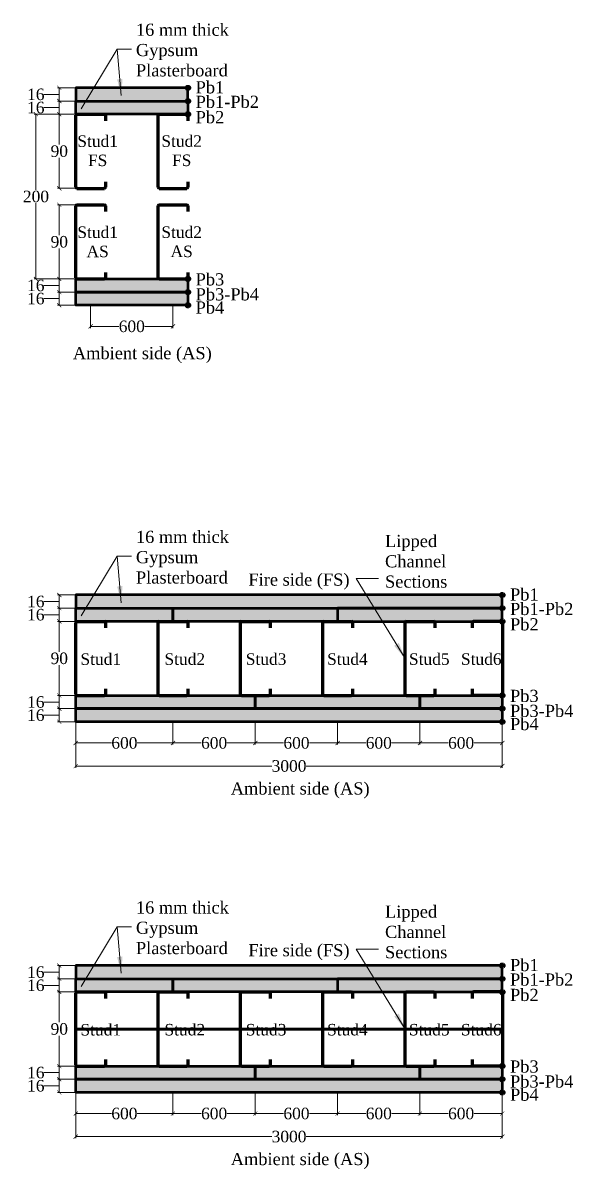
# Model space of a CAD drawing. Header units: millimetres. Extents: x 1095 to 7419, y -378 to 5598.
# Drawn here: x 4760 to 5428, y 3133 to 4525 of the extents above; entities that cross this region are included whole.
import ezdxf

# ---------------------------------------------------------------- set-up
doc = ezdxf.new("R2010")
doc.units = ezdxf.units.MM
doc.header["$PDMODE"] = 34
doc.layers.get('0').update_dxf_attribs({"lineweight": 9})
doc.layers.get('Defpoints').update_dxf_attribs({"color": 255})
doc.styles.get("Standard").update_dxf_attribs({"font": 'times.ttf'})
doc.linetypes.add('BATTING', pattern='A,0.00254,-2.54,[134,ltypeshp.shx,S=2.54,R=0,X=-2.54,Y=0],-5.08,[134,ltypeshp.shx,S=2.54,R=180,X=2.54,Y=0],-2.54', length=10.16254)
doc.dimstyles.new('Times new roman', dxfattribs={"dimtxt": 14, "dimasz": 5, "dimexe": 2, "dimexo": 1, "dimgap": 1, "dimtad": 0, "dimtih": 1, "dimtoh": 1, "dimtxsty": 'Standard', "dimblk": 'ARCHTICK', "dimcen": 0, "dimclrd": 256, "dimclre": 256, "dimadec": 0, "dimazin": 0, "dimtfac": 1, "dimtmove": 0, "dimatfit": 3, "dimfxl": 1, "dimlwd": -1, "dimlwe": -1, "dimarcsym": 0})

# ---------------------------------------------------------------- blocks, each defined once
blk = doc.blocks.new('Stud')
at = {"lineweight": 120}
for p, q in [((4630.2, 1668.9), (4630.2, 1756.4)), ((4631.5, 1757.6), (4665.2, 1757.6)), ((4666.5, 1756.4), (4666.5, 1749.6)), ((4666.5, 1675.6), (4666.5, 1668.9)), ((4631.5, 1667.6), (4665.2, 1667.6))]:
    blk.add_line(p, q, dxfattribs=at)
for centre, start, end in [((4631.5, 1756.4), 90, 180), ((4665.2, 1756.4), 0, 90), ((4631.5, 1668.9), 180, 270), ((4665.2, 1668.9), 270, 0)]:
    blk.add_arc(centre, 1.25, start, end, dxfattribs=at)
blk = doc.blocks.new('_ArchTick')
at = {"color": 0, "linetype": 'ByBlock', "const_width": 0.15}
blk.add_lwpolyline([(-0.5, -0.5), (0.5, 0.5)], dxfattribs=at)
blk = doc.blocks.new('*D5')
at = {"transparency": 16777216}
for p, q in [((4822.9, 3348.5), (4801.9, 3348.5)), ((4803.9, 3348.5), (4803.9, 3311.6)), ((4803.9, 3258.5), (4803.9, 3295.3)), ((4822.9, 3258.5), (4801.9, 3258.5))]:
    blk.add_line(p, q, dxfattribs=at)
at = {"layer": 'Defpoints', "color": 0, "lineweight": 53, "transparency": 16777216}
for p in [(4823.9, 3348.5), (4803.9, 3258.5), (4823.9, 3258.5)]:
    blk.add_point(p, dxfattribs=at)
at = {"transparency": 16777216, "xscale": 5, "yscale": 5, "zscale": 5}
for p, rotation in [((4803.9, 3348.5), 90), ((4803.9, 3258.5), 270)]:
    blk.add_blockref('_ArchTick', p, dxfattribs=dict(at, rotation=rotation))
at = {"color": 0, "lineweight": 53, "transparency": 16777216, "insert": (4803.9, 3303.5), "char_height": 14, "attachment_point": 5}
blk.add_mtext('90', dxfattribs=at)
blk = doc.blocks.new('*D6')
at = {"transparency": 16777216}
for p, q in [((4787.2, 3356.5), (4785.2, 3356.5)), ((4803.9, 3356.5), (4787.2, 3356.5)), ((4822.9, 3364.5), (4801.9, 3364.5)), ((4803.9, 3364.5), (4803.9, 3348.5)), ((4822.9, 3348.5), (4801.9, 3348.5))]:
    blk.add_line(p, q, dxfattribs=at)
at = {"layer": 'Defpoints', "color": 0, "lineweight": 53, "transparency": 16777216}
for p in [(4823.9, 3364.5), (4803.9, 3348.5), (4823.9, 3348.5)]:
    blk.add_point(p, dxfattribs=at)
at = {"transparency": 16777216, "xscale": 5, "yscale": 5, "zscale": 5}
for p, rotation in [((4803.9, 3364.5), 90), ((4803.9, 3348.5), 270)]:
    blk.add_blockref('_ArchTick', p, dxfattribs=dict(at, rotation=rotation))
at = {"color": 0, "lineweight": 53, "transparency": 16777216, "insert": (4775.4, 3356.5), "char_height": 14, "attachment_point": 5}
blk.add_mtext('16', dxfattribs=at)
blk = doc.blocks.new('*D7')
at = {"transparency": 16777216}
for p, q in [((4787.2, 3372.5), (4785.2, 3372.5)), ((4803.9, 3372.5), (4787.2, 3372.5)), ((4822.9, 3380.5), (4801.9, 3380.5)), ((4803.9, 3380.5), (4803.9, 3364.5)), ((4822.9, 3364.5), (4801.9, 3364.5))]:
    blk.add_line(p, q, dxfattribs=at)
at = {"layer": 'Defpoints', "color": 0, "lineweight": 53, "transparency": 16777216}
for p in [(4823.9, 3380.5), (4803.9, 3364.5), (4823.9, 3364.5)]:
    blk.add_point(p, dxfattribs=at)
at = {"transparency": 16777216, "xscale": 5, "yscale": 5, "zscale": 5}
for p, rotation in [((4803.9, 3380.5), 90), ((4803.9, 3364.5), 270)]:
    blk.add_blockref('_ArchTick', p, dxfattribs=dict(at, rotation=rotation))
at = {"color": 0, "lineweight": 53, "transparency": 16777216, "insert": (4775.4, 3372.5), "char_height": 14, "attachment_point": 5}
blk.add_mtext('16', dxfattribs=at)
blk = doc.blocks.new('*D9')
at = {"transparency": 16777216}
for p, q in [((4787.2, 3234.5), (4785.2, 3234.5)), ((4803.9, 3234.5), (4787.2, 3234.5)), ((4822.9, 3242.5), (4801.9, 3242.5)), ((4803.9, 3242.5), (4803.9, 3226.5)), ((4822.9, 3226.5), (4801.9, 3226.5))]:
    blk.add_line(p, q, dxfattribs=at)
at = {"layer": 'Defpoints', "color": 0, "lineweight": 53, "transparency": 16777216}
for p in [(4823.9, 3242.5), (4803.9, 3226.5), (4823.9, 3226.5)]:
    blk.add_point(p, dxfattribs=at)
at = {"transparency": 16777216, "xscale": 5, "yscale": 5, "zscale": 5}
for p, rotation in [((4803.9, 3242.5), 90), ((4803.9, 3226.5), 270)]:
    blk.add_blockref('_ArchTick', p, dxfattribs=dict(at, rotation=rotation))
at = {"color": 0, "lineweight": 53, "transparency": 16777216, "insert": (4775.4, 3234.5), "char_height": 14, "attachment_point": 5}
blk.add_mtext('16', dxfattribs=at)
blk = doc.blocks.new('*D8')
at = {"transparency": 16777216}
for p, q in [((4822.9, 3258.5), (4801.9, 3258.5)), ((4803.9, 3258.5), (4803.9, 3242.5)), ((4787.2, 3250.5), (4785.2, 3250.5)), ((4803.9, 3250.5), (4787.2, 3250.5)), ((4822.9, 3242.5), (4801.9, 3242.5))]:
    blk.add_line(p, q, dxfattribs=at)
at = {"layer": 'Defpoints', "color": 0, "lineweight": 53, "transparency": 16777216}
for p in [(4823.9, 3258.5), (4803.9, 3242.5), (4823.9, 3242.5)]:
    blk.add_point(p, dxfattribs=at)
at = {"transparency": 16777216, "xscale": 5, "yscale": 5, "zscale": 5}
for p, rotation in [((4803.9, 3258.5), 90), ((4803.9, 3242.5), 270)]:
    blk.add_blockref('_ArchTick', p, dxfattribs=dict(at, rotation=rotation))
at = {"color": 0, "lineweight": 53, "transparency": 16777216, "insert": (4775.4, 3250.5), "char_height": 14, "attachment_point": 5}
blk.add_mtext('16', dxfattribs=at)
blk = doc.blocks.new('*D10')
at = {"transparency": 16777216}
for p, q in [((4823.9, 3225.5), (4823.9, 3170.8)), ((5342, 3225.5), (5342, 3170.8)), ((4823.9, 3172.8), (5062.1, 3172.8)), ((5342, 3172.8), (5103.9, 3172.8))]:
    blk.add_line(p, q, dxfattribs=at)
at = {"layer": 'Defpoints', "color": 0, "lineweight": 53, "transparency": 16777216}
for p in [(4823.9, 3226.5), (5342, 3226.5), (5342, 3172.8)]:
    blk.add_point(p, dxfattribs=at)
at = {"transparency": 16777216, "xscale": 5, "yscale": 5, "zscale": 5, "rotation": 180}
blk.add_blockref('_ArchTick', (4823.9, 3172.8), dxfattribs=at)
at = {"transparency": 16777216, "xscale": 5, "yscale": 5, "zscale": 5}
blk.add_blockref('_ArchTick', (5342, 3172.8), dxfattribs=at)
at = {"color": 0, "lineweight": 53, "transparency": 16777216, "insert": (5083, 3172.8), "char_height": 14, "attachment_point": 5}
blk.add_mtext('3000', dxfattribs=at)
blk = doc.blocks.new('*D11')
at = {"transparency": 16777216}
for p, q in [((4823.9, 3225.5), (4823.9, 3198.8)), ((4942, 3225.5), (4942, 3198.8)), ((4823.9, 3200.8), (4867.3, 3200.8)), ((4942, 3200.8), (4898.7, 3200.8))]:
    blk.add_line(p, q, dxfattribs=at)
at = {"layer": 'Defpoints', "color": 0, "lineweight": 53, "transparency": 16777216}
for p in [(4823.9, 3226.5), (4942, 3226.5), (4942, 3200.8)]:
    blk.add_point(p, dxfattribs=at)
at = {"transparency": 16777216, "xscale": 5, "yscale": 5, "zscale": 5, "rotation": 180}
blk.add_blockref('_ArchTick', (4823.9, 3200.8), dxfattribs=at)
at = {"transparency": 16777216, "xscale": 5, "yscale": 5, "zscale": 5}
blk.add_blockref('_ArchTick', (4942, 3200.8), dxfattribs=at)
at = {"color": 0, "lineweight": 53, "transparency": 16777216, "insert": (4883, 3200.8), "char_height": 14, "attachment_point": 5}
blk.add_mtext('600', dxfattribs=at)
blk = doc.blocks.new('*D12')
at = {"transparency": 16777216}
for p, q in [((4942, 3225.5), (4942, 3198.8)), ((5042, 3225.5), (5042, 3198.8)), ((4942, 3200.8), (4976.3, 3200.8)), ((5042, 3200.8), (5007.7, 3200.8))]:
    blk.add_line(p, q, dxfattribs=at)
at = {"layer": 'Defpoints', "color": 0, "lineweight": 53, "transparency": 16777216}
for p in [(4942, 3226.5), (5042, 3226.5), (5042, 3200.8)]:
    blk.add_point(p, dxfattribs=at)
at = {"transparency": 16777216, "xscale": 5, "yscale": 5, "zscale": 5, "rotation": 180}
blk.add_blockref('_ArchTick', (4942, 3200.8), dxfattribs=at)
at = {"transparency": 16777216, "xscale": 5, "yscale": 5, "zscale": 5}
blk.add_blockref('_ArchTick', (5042, 3200.8), dxfattribs=at)
at = {"color": 0, "lineweight": 53, "transparency": 16777216, "insert": (4992, 3200.8), "char_height": 14, "attachment_point": 5}
blk.add_mtext('600', dxfattribs=at)
blk = doc.blocks.new('*D13')
at = {"transparency": 16777216}
for p, q in [((5042, 3225.5), (5042, 3198.8)), ((5142, 3225.5), (5142, 3198.8)), ((5042, 3200.8), (5076.3, 3200.8)), ((5142, 3200.8), (5107.7, 3200.8))]:
    blk.add_line(p, q, dxfattribs=at)
at = {"layer": 'Defpoints', "color": 0, "lineweight": 53, "transparency": 16777216}
for p in [(5042, 3226.5), (5142, 3226.5), (5142, 3200.8)]:
    blk.add_point(p, dxfattribs=at)
at = {"transparency": 16777216, "xscale": 5, "yscale": 5, "zscale": 5, "rotation": 180}
blk.add_blockref('_ArchTick', (5042, 3200.8), dxfattribs=at)
at = {"transparency": 16777216, "xscale": 5, "yscale": 5, "zscale": 5}
blk.add_blockref('_ArchTick', (5142, 3200.8), dxfattribs=at)
at = {"color": 0, "lineweight": 53, "transparency": 16777216, "insert": (5092, 3200.8), "char_height": 14, "attachment_point": 5}
blk.add_mtext('600', dxfattribs=at)
blk = doc.blocks.new('*D14')
at = {"transparency": 16777216}
for p, q in [((5142, 3225.5), (5142, 3198.8)), ((5242, 3225.5), (5242, 3198.8)), ((5142, 3200.8), (5176.3, 3200.8)), ((5242, 3200.8), (5207.7, 3200.8))]:
    blk.add_line(p, q, dxfattribs=at)
at = {"layer": 'Defpoints', "color": 0, "lineweight": 53, "transparency": 16777216}
for p in [(5142, 3226.5), (5242, 3226.5), (5242, 3200.8)]:
    blk.add_point(p, dxfattribs=at)
at = {"transparency": 16777216, "xscale": 5, "yscale": 5, "zscale": 5, "rotation": 180}
blk.add_blockref('_ArchTick', (5142, 3200.8), dxfattribs=at)
at = {"transparency": 16777216, "xscale": 5, "yscale": 5, "zscale": 5}
blk.add_blockref('_ArchTick', (5242, 3200.8), dxfattribs=at)
at = {"color": 0, "lineweight": 53, "transparency": 16777216, "insert": (5192, 3200.8), "char_height": 14, "attachment_point": 5}
blk.add_mtext('600', dxfattribs=at)
blk = doc.blocks.new('*D15')
at = {"transparency": 16777216}
for p, q in [((5242, 3225.5), (5242, 3198.8)), ((5342, 3225.5), (5342, 3198.8)), ((5242, 3200.8), (5276.3, 3200.8)), ((5342, 3200.8), (5307.7, 3200.8))]:
    blk.add_line(p, q, dxfattribs=at)
at = {"layer": 'Defpoints', "color": 0, "lineweight": 53, "transparency": 16777216}
for p in [(5242, 3226.5), (5342, 3226.5), (5342, 3200.8)]:
    blk.add_point(p, dxfattribs=at)
at = {"transparency": 16777216, "xscale": 5, "yscale": 5, "zscale": 5, "rotation": 180}
blk.add_blockref('_ArchTick', (5242, 3200.8), dxfattribs=at)
at = {"transparency": 16777216, "xscale": 5, "yscale": 5, "zscale": 5}
blk.add_blockref('_ArchTick', (5342, 3200.8), dxfattribs=at)
at = {"color": 0, "lineweight": 53, "transparency": 16777216, "insert": (5292, 3200.8), "char_height": 14, "attachment_point": 5}
blk.add_mtext('600', dxfattribs=at)
blk = doc.blocks.new('*D85')
at = {"transparency": 16777216}
for p, q in [((4822.9, 3798.5), (4801.9, 3798.5)), ((4803.9, 3798.5), (4803.9, 3761.6)), ((4803.9, 3708.5), (4803.9, 3745.3)), ((4822.9, 3708.5), (4801.9, 3708.5))]:
    blk.add_line(p, q, dxfattribs=at)
at = {"layer": 'Defpoints', "color": 0, "lineweight": 53, "transparency": 16777216}
for p in [(4823.9, 3798.5), (4803.9, 3708.5), (4823.9, 3708.5)]:
    blk.add_point(p, dxfattribs=at)
at = {"transparency": 16777216, "xscale": 5, "yscale": 5, "zscale": 5}
for p, rotation in [((4803.9, 3798.5), 90), ((4803.9, 3708.5), 270)]:
    blk.add_blockref('_ArchTick', p, dxfattribs=dict(at, rotation=rotation))
at = {"color": 0, "lineweight": 53, "transparency": 16777216, "insert": (4803.9, 3753.5), "char_height": 14, "attachment_point": 5}
blk.add_mtext('90', dxfattribs=at)
blk = doc.blocks.new('*D82')
at = {"transparency": 16777216}
for p, q in [((4822.9, 3814.5), (4801.9, 3814.5)), ((4803.9, 3814.5), (4803.9, 3798.5)), ((4787.2, 3806.5), (4785.2, 3806.5)), ((4803.9, 3806.5), (4787.2, 3806.5)), ((4822.9, 3798.5), (4801.9, 3798.5))]:
    blk.add_line(p, q, dxfattribs=at)
at = {"layer": 'Defpoints', "color": 0, "lineweight": 53, "transparency": 16777216}
for p in [(4823.9, 3814.5), (4803.9, 3798.5), (4823.9, 3798.5)]:
    blk.add_point(p, dxfattribs=at)
at = {"transparency": 16777216, "xscale": 5, "yscale": 5, "zscale": 5}
for p, rotation in [((4803.9, 3814.5), 90), ((4803.9, 3798.5), 270)]:
    blk.add_blockref('_ArchTick', p, dxfattribs=dict(at, rotation=rotation))
at = {"color": 0, "lineweight": 53, "transparency": 16777216, "insert": (4775.4, 3806.5), "char_height": 14, "attachment_point": 5}
blk.add_mtext('16', dxfattribs=at)
blk = doc.blocks.new('*D80')
at = {"transparency": 16777216}
for p, q in [((4822.9, 3830.5), (4801.9, 3830.5)), ((4803.9, 3830.5), (4803.9, 3814.5)), ((4787.2, 3822.5), (4785.2, 3822.5)), ((4803.9, 3822.5), (4787.2, 3822.5)), ((4822.9, 3814.5), (4801.9, 3814.5))]:
    blk.add_line(p, q, dxfattribs=at)
at = {"layer": 'Defpoints', "color": 0, "lineweight": 53, "transparency": 16777216}
for p in [(4823.9, 3830.5), (4803.9, 3814.5), (4823.9, 3814.5)]:
    blk.add_point(p, dxfattribs=at)
at = {"transparency": 16777216, "xscale": 5, "yscale": 5, "zscale": 5}
for p, rotation in [((4803.9, 3830.5), 90), ((4803.9, 3814.5), 270)]:
    blk.add_blockref('_ArchTick', p, dxfattribs=dict(at, rotation=rotation))
at = {"color": 0, "lineweight": 53, "transparency": 16777216, "insert": (4775.4, 3822.5), "char_height": 14, "attachment_point": 5}
blk.add_mtext('16', dxfattribs=at)
blk = doc.blocks.new('*D81')
at = {"transparency": 16777216}
for p, q in [((4822.9, 3692.5), (4801.9, 3692.5)), ((4803.9, 3692.5), (4803.9, 3676.5)), ((4787.2, 3684.5), (4785.2, 3684.5)), ((4803.9, 3684.5), (4787.2, 3684.5)), ((4822.9, 3676.5), (4801.9, 3676.5))]:
    blk.add_line(p, q, dxfattribs=at)
at = {"layer": 'Defpoints', "color": 0, "lineweight": 53, "transparency": 16777216}
for p in [(4823.9, 3692.5), (4803.9, 3676.5), (4823.9, 3676.5)]:
    blk.add_point(p, dxfattribs=at)
at = {"transparency": 16777216, "xscale": 5, "yscale": 5, "zscale": 5}
for p, rotation in [((4803.9, 3692.5), 90), ((4803.9, 3676.5), 270)]:
    blk.add_blockref('_ArchTick', p, dxfattribs=dict(at, rotation=rotation))
at = {"color": 0, "lineweight": 53, "transparency": 16777216, "insert": (4775.4, 3684.5), "char_height": 14, "attachment_point": 5}
blk.add_mtext('16', dxfattribs=at)
blk = doc.blocks.new('*D83')
at = {"transparency": 16777216}
for p, q in [((4822.9, 3708.5), (4801.9, 3708.5)), ((4803.9, 3708.5), (4803.9, 3692.5)), ((4787.2, 3700.5), (4785.2, 3700.5)), ((4803.9, 3700.5), (4787.2, 3700.5)), ((4822.9, 3692.5), (4801.9, 3692.5))]:
    blk.add_line(p, q, dxfattribs=at)
at = {"layer": 'Defpoints', "color": 0, "lineweight": 53, "transparency": 16777216}
for p in [(4823.9, 3708.5), (4803.9, 3692.5), (4823.9, 3692.5)]:
    blk.add_point(p, dxfattribs=at)
at = {"transparency": 16777216, "xscale": 5, "yscale": 5, "zscale": 5}
for p, rotation in [((4803.9, 3708.5), 90), ((4803.9, 3692.5), 270)]:
    blk.add_blockref('_ArchTick', p, dxfattribs=dict(at, rotation=rotation))
at = {"color": 0, "lineweight": 53, "transparency": 16777216, "insert": (4775.4, 3700.5), "char_height": 14, "attachment_point": 5}
blk.add_mtext('16', dxfattribs=at)
blk = doc.blocks.new('*D86')
at = {"transparency": 16777216}
for p, q in [((4823.9, 3675.5), (4823.9, 3620.8)), ((5342, 3675.5), (5342, 3620.8)), ((4823.9, 3622.8), (5062.1, 3622.8)), ((5342, 3622.8), (5103.9, 3622.8))]:
    blk.add_line(p, q, dxfattribs=at)
at = {"layer": 'Defpoints', "color": 0, "lineweight": 53, "transparency": 16777216}
for p in [(4823.9, 3676.5), (5342, 3676.5), (5342, 3622.8)]:
    blk.add_point(p, dxfattribs=at)
at = {"transparency": 16777216, "xscale": 5, "yscale": 5, "zscale": 5, "rotation": 180}
blk.add_blockref('_ArchTick', (4823.9, 3622.8), dxfattribs=at)
at = {"transparency": 16777216, "xscale": 5, "yscale": 5, "zscale": 5}
blk.add_blockref('_ArchTick', (5342, 3622.8), dxfattribs=at)
at = {"color": 0, "lineweight": 53, "transparency": 16777216, "insert": (5083, 3622.8), "char_height": 14, "attachment_point": 5}
blk.add_mtext('3000', dxfattribs=at)
blk = doc.blocks.new('*D84')
at = {"transparency": 16777216}
for p, q in [((4823.9, 3675.5), (4823.9, 3648.8)), ((4942, 3675.5), (4942, 3648.8)), ((4823.9, 3650.8), (4867.3, 3650.8)), ((4942, 3650.8), (4898.7, 3650.8))]:
    blk.add_line(p, q, dxfattribs=at)
at = {"layer": 'Defpoints', "color": 0, "lineweight": 53, "transparency": 16777216}
for p in [(4823.9, 3676.5), (4942, 3676.5), (4942, 3650.8)]:
    blk.add_point(p, dxfattribs=at)
at = {"transparency": 16777216, "xscale": 5, "yscale": 5, "zscale": 5, "rotation": 180}
blk.add_blockref('_ArchTick', (4823.9, 3650.8), dxfattribs=at)
at = {"transparency": 16777216, "xscale": 5, "yscale": 5, "zscale": 5}
blk.add_blockref('_ArchTick', (4942, 3650.8), dxfattribs=at)
at = {"color": 0, "lineweight": 53, "transparency": 16777216, "insert": (4883, 3650.8), "char_height": 14, "attachment_point": 5}
blk.add_mtext('600', dxfattribs=at)
blk = doc.blocks.new('*D76')
at = {"transparency": 16777216}
for p, q in [((4942, 3675.5), (4942, 3648.8)), ((5042, 3675.5), (5042, 3648.8)), ((4942, 3650.8), (4976.3, 3650.8)), ((5042, 3650.8), (5007.7, 3650.8))]:
    blk.add_line(p, q, dxfattribs=at)
at = {"layer": 'Defpoints', "color": 0, "lineweight": 53, "transparency": 16777216}
for p in [(4942, 3676.5), (5042, 3676.5), (5042, 3650.8)]:
    blk.add_point(p, dxfattribs=at)
at = {"transparency": 16777216, "xscale": 5, "yscale": 5, "zscale": 5, "rotation": 180}
blk.add_blockref('_ArchTick', (4942, 3650.8), dxfattribs=at)
at = {"transparency": 16777216, "xscale": 5, "yscale": 5, "zscale": 5}
blk.add_blockref('_ArchTick', (5042, 3650.8), dxfattribs=at)
at = {"color": 0, "lineweight": 53, "transparency": 16777216, "insert": (4992, 3650.8), "char_height": 14, "attachment_point": 5}
blk.add_mtext('600', dxfattribs=at)
blk = doc.blocks.new('*D77')
at = {"transparency": 16777216}
for p, q in [((5042, 3675.5), (5042, 3648.8)), ((5142, 3675.5), (5142, 3648.8)), ((5042, 3650.8), (5076.3, 3650.8)), ((5142, 3650.8), (5107.7, 3650.8))]:
    blk.add_line(p, q, dxfattribs=at)
at = {"layer": 'Defpoints', "color": 0, "lineweight": 53, "transparency": 16777216}
for p in [(5042, 3676.5), (5142, 3676.5), (5142, 3650.8)]:
    blk.add_point(p, dxfattribs=at)
at = {"transparency": 16777216, "xscale": 5, "yscale": 5, "zscale": 5, "rotation": 180}
blk.add_blockref('_ArchTick', (5042, 3650.8), dxfattribs=at)
at = {"transparency": 16777216, "xscale": 5, "yscale": 5, "zscale": 5}
blk.add_blockref('_ArchTick', (5142, 3650.8), dxfattribs=at)
at = {"color": 0, "lineweight": 53, "transparency": 16777216, "insert": (5092, 3650.8), "char_height": 14, "attachment_point": 5}
blk.add_mtext('600', dxfattribs=at)
blk = doc.blocks.new('*D78')
at = {"transparency": 16777216}
for p, q in [((5142, 3675.5), (5142, 3648.8)), ((5242, 3675.5), (5242, 3648.8)), ((5142, 3650.8), (5176.3, 3650.8)), ((5242, 3650.8), (5207.7, 3650.8))]:
    blk.add_line(p, q, dxfattribs=at)
at = {"layer": 'Defpoints', "color": 0, "lineweight": 53, "transparency": 16777216}
for p in [(5142, 3676.5), (5242, 3676.5), (5242, 3650.8)]:
    blk.add_point(p, dxfattribs=at)
at = {"transparency": 16777216, "xscale": 5, "yscale": 5, "zscale": 5, "rotation": 180}
blk.add_blockref('_ArchTick', (5142, 3650.8), dxfattribs=at)
at = {"transparency": 16777216, "xscale": 5, "yscale": 5, "zscale": 5}
blk.add_blockref('_ArchTick', (5242, 3650.8), dxfattribs=at)
at = {"color": 0, "lineweight": 53, "transparency": 16777216, "insert": (5192, 3650.8), "char_height": 14, "attachment_point": 5}
blk.add_mtext('600', dxfattribs=at)
blk = doc.blocks.new('*D79')
at = {"transparency": 16777216}
for p, q in [((5242, 3675.5), (5242, 3648.8)), ((5342, 3675.5), (5342, 3648.8)), ((5242, 3650.8), (5276.3, 3650.8)), ((5342, 3650.8), (5307.7, 3650.8))]:
    blk.add_line(p, q, dxfattribs=at)
at = {"layer": 'Defpoints', "color": 0, "lineweight": 53, "transparency": 16777216}
for p in [(5242, 3676.5), (5342, 3676.5), (5342, 3650.8)]:
    blk.add_point(p, dxfattribs=at)
at = {"transparency": 16777216, "xscale": 5, "yscale": 5, "zscale": 5, "rotation": 180}
blk.add_blockref('_ArchTick', (5242, 3650.8), dxfattribs=at)
at = {"transparency": 16777216, "xscale": 5, "yscale": 5, "zscale": 5}
blk.add_blockref('_ArchTick', (5342, 3650.8), dxfattribs=at)
at = {"color": 0, "lineweight": 53, "transparency": 16777216, "insert": (5292, 3650.8), "char_height": 14, "attachment_point": 5}
blk.add_mtext('600', dxfattribs=at)
blk = doc.blocks.new('*D122')
at = {"transparency": 16777216}
for p, q in [((4822.9, 4414.3), (4801.9, 4414.3)), ((4803.9, 4414.3), (4803.9, 4377.4)), ((4803.9, 4324.3), (4803.9, 4361.1)), ((4822.9, 4324.3), (4801.9, 4324.3))]:
    blk.add_line(p, q, dxfattribs=at)
at = {"layer": 'Defpoints', "color": 0, "lineweight": 53, "transparency": 16777216}
for p in [(4823.9, 4414.3), (4803.9, 4324.3), (4823.9, 4324.3)]:
    blk.add_point(p, dxfattribs=at)
at = {"transparency": 16777216, "xscale": 5, "yscale": 5, "zscale": 5}
for p, rotation in [((4803.9, 4414.3), 90), ((4803.9, 4324.3), 270)]:
    blk.add_blockref('_ArchTick', p, dxfattribs=dict(at, rotation=rotation))
at = {"color": 0, "lineweight": 53, "transparency": 16777216, "insert": (4803.9, 4369.3), "char_height": 14, "attachment_point": 5}
blk.add_mtext('90', dxfattribs=at)
blk = doc.blocks.new('*D123')
at = {"transparency": 16777216}
for p, q in [((4822.9, 4430.3), (4801.9, 4430.3)), ((4803.9, 4430.3), (4803.9, 4414.3)), ((4787.2, 4422.3), (4785.2, 4422.3)), ((4803.9, 4422.3), (4787.2, 4422.3)), ((4822.9, 4414.3), (4801.9, 4414.3))]:
    blk.add_line(p, q, dxfattribs=at)
at = {"layer": 'Defpoints', "color": 0, "lineweight": 53, "transparency": 16777216}
for p in [(4823.9, 4430.3), (4803.9, 4414.3), (4823.9, 4414.3)]:
    blk.add_point(p, dxfattribs=at)
at = {"transparency": 16777216, "xscale": 5, "yscale": 5, "zscale": 5}
for p, rotation in [((4803.9, 4430.3), 90), ((4803.9, 4414.3), 270)]:
    blk.add_blockref('_ArchTick', p, dxfattribs=dict(at, rotation=rotation))
at = {"color": 0, "lineweight": 53, "transparency": 16777216, "insert": (4775.4, 4422.3), "char_height": 14, "attachment_point": 5}
blk.add_mtext('16', dxfattribs=at)
blk = doc.blocks.new('*D124')
at = {"transparency": 16777216}
for p, q in [((4822.9, 4446.3), (4801.9, 4446.3)), ((4803.9, 4446.3), (4803.9, 4430.3)), ((4787.2, 4438.3), (4785.2, 4438.3)), ((4803.9, 4438.3), (4787.2, 4438.3)), ((4822.9, 4430.3), (4801.9, 4430.3))]:
    blk.add_line(p, q, dxfattribs=at)
at = {"layer": 'Defpoints', "color": 0, "lineweight": 53, "transparency": 16777216}
for p in [(4823.9, 4446.3), (4803.9, 4430.3), (4823.9, 4430.3)]:
    blk.add_point(p, dxfattribs=at)
at = {"transparency": 16777216, "xscale": 5, "yscale": 5, "zscale": 5}
for p, rotation in [((4803.9, 4446.3), 90), ((4803.9, 4430.3), 270)]:
    blk.add_blockref('_ArchTick', p, dxfattribs=dict(at, rotation=rotation))
at = {"color": 0, "lineweight": 53, "transparency": 16777216, "insert": (4775.4, 4438.3), "char_height": 14, "attachment_point": 5}
blk.add_mtext('16', dxfattribs=at)
blk = doc.blocks.new('*D125')
at = {"transparency": 16777216}
for p, q in [((4787.2, 4190.3), (4785.2, 4190.3)), ((4803.9, 4190.3), (4787.2, 4190.3)), ((4822.9, 4198.3), (4801.9, 4198.3)), ((4803.9, 4198.3), (4803.9, 4182.3)), ((4822.9, 4182.3), (4801.9, 4182.3))]:
    blk.add_line(p, q, dxfattribs=at)
at = {"layer": 'Defpoints', "color": 0, "lineweight": 53, "transparency": 16777216}
for p in [(4823.9, 4198.3), (4803.9, 4182.3), (4823.9, 4182.3)]:
    blk.add_point(p, dxfattribs=at)
at = {"transparency": 16777216, "xscale": 5, "yscale": 5, "zscale": 5}
for p, rotation in [((4803.9, 4198.3), 90), ((4803.9, 4182.3), 270)]:
    blk.add_blockref('_ArchTick', p, dxfattribs=dict(at, rotation=rotation))
at = {"color": 0, "lineweight": 53, "transparency": 16777216, "insert": (4775.4, 4190.3), "char_height": 14, "attachment_point": 5}
blk.add_mtext('16', dxfattribs=at)
blk = doc.blocks.new('*D126')
at = {"transparency": 16777216}
for p, q in [((4787.2, 4206.3), (4785.2, 4206.3)), ((4803.9, 4206.3), (4787.2, 4206.3)), ((4822.9, 4214.3), (4801.9, 4214.3)), ((4803.9, 4214.3), (4803.9, 4198.3)), ((4822.9, 4198.3), (4801.9, 4198.3))]:
    blk.add_line(p, q, dxfattribs=at)
at = {"layer": 'Defpoints', "color": 0, "lineweight": 53, "transparency": 16777216}
for p in [(4823.9, 4214.3), (4803.9, 4198.3), (4823.9, 4198.3)]:
    blk.add_point(p, dxfattribs=at)
at = {"transparency": 16777216, "xscale": 5, "yscale": 5, "zscale": 5}
for p, rotation in [((4803.9, 4214.3), 90), ((4803.9, 4198.3), 270)]:
    blk.add_blockref('_ArchTick', p, dxfattribs=dict(at, rotation=rotation))
at = {"color": 0, "lineweight": 53, "transparency": 16777216, "insert": (4775.4, 4206.3), "char_height": 14, "attachment_point": 5}
blk.add_mtext('16', dxfattribs=at)
blk = doc.blocks.new('*D127')
at = {"transparency": 16777216}
for p, q in [((4842, 4181.3), (4842, 4154.6)), ((4942, 4181.3), (4942, 4154.6)), ((4842, 4156.6), (4876.3, 4156.6)), ((4942, 4156.6), (4907.7, 4156.6))]:
    blk.add_line(p, q, dxfattribs=at)
at = {"layer": 'Defpoints', "color": 0, "lineweight": 53, "transparency": 16777216}
for p in [(4842, 4182.3), (4942, 4182.3), (4942, 4156.6)]:
    blk.add_point(p, dxfattribs=at)
at = {"transparency": 16777216, "xscale": 5, "yscale": 5, "zscale": 5, "rotation": 180}
blk.add_blockref('_ArchTick', (4842, 4156.6), dxfattribs=at)
at = {"transparency": 16777216, "xscale": 5, "yscale": 5, "zscale": 5}
blk.add_blockref('_ArchTick', (4942, 4156.6), dxfattribs=at)
at = {"color": 0, "lineweight": 53, "transparency": 16777216, "insert": (4892, 4156.6), "char_height": 14, "attachment_point": 5}
blk.add_mtext('600', dxfattribs=at)
blk = doc.blocks.new('*D121')
at = {"transparency": 16777216}
for p, q in [((4822.9, 4304.3), (4801.9, 4304.3)), ((4803.9, 4304.3), (4803.9, 4267.4)), ((4803.9, 4214.3), (4803.9, 4251.1)), ((4822.9, 4214.3), (4801.9, 4214.3))]:
    blk.add_line(p, q, dxfattribs=at)
at = {"layer": 'Defpoints', "color": 0, "lineweight": 53, "transparency": 16777216}
for p in [(4823.9, 4304.3), (4803.9, 4214.3), (4823.9, 4214.3)]:
    blk.add_point(p, dxfattribs=at)
at = {"transparency": 16777216, "xscale": 5, "yscale": 5, "zscale": 5}
for p, rotation in [((4803.9, 4304.3), 90), ((4803.9, 4214.3), 270)]:
    blk.add_blockref('_ArchTick', p, dxfattribs=dict(at, rotation=rotation))
at = {"color": 0, "lineweight": 53, "transparency": 16777216, "insert": (4803.9, 4259.3), "char_height": 14, "attachment_point": 5}
blk.add_mtext('90', dxfattribs=at)
blk = doc.blocks.new('*D128')
at = {"transparency": 16777216}
for p, q in [((4822.9, 4430.3), (4801.9, 4430.3)), ((4803.9, 4430.3), (4803.9, 4414.3)), ((4787.2, 4422.3), (4785.2, 4422.3)), ((4803.9, 4422.3), (4787.2, 4422.3)), ((4822.9, 4414.3), (4801.9, 4414.3))]:
    blk.add_line(p, q, dxfattribs=at)
at = {"layer": 'Defpoints', "color": 0, "lineweight": 53, "transparency": 16777216}
for p in [(4823.9, 4430.3), (4803.9, 4414.3), (4823.9, 4414.3)]:
    blk.add_point(p, dxfattribs=at)
at = {"transparency": 16777216, "xscale": 5, "yscale": 5, "zscale": 5}
for p, rotation in [((4803.9, 4430.3), 90), ((4803.9, 4414.3), 270)]:
    blk.add_blockref('_ArchTick', p, dxfattribs=dict(at, rotation=rotation))
at = {"color": 0, "lineweight": 53, "transparency": 16777216, "insert": (4775.4, 4422.3), "char_height": 14, "attachment_point": 5}
blk.add_mtext('16', dxfattribs=at)
blk = doc.blocks.new('*D129')
at = {"transparency": 16777216}
for p, q in [((4822.9, 4446.3), (4801.9, 4446.3)), ((4803.9, 4446.3), (4803.9, 4430.3)), ((4787.2, 4438.3), (4785.2, 4438.3)), ((4803.9, 4438.3), (4787.2, 4438.3)), ((4822.9, 4430.3), (4801.9, 4430.3))]:
    blk.add_line(p, q, dxfattribs=at)
at = {"layer": 'Defpoints', "color": 0, "lineweight": 53, "transparency": 16777216}
for p in [(4823.9, 4446.3), (4803.9, 4430.3), (4823.9, 4430.3)]:
    blk.add_point(p, dxfattribs=at)
at = {"transparency": 16777216, "xscale": 5, "yscale": 5, "zscale": 5}
for p, rotation in [((4803.9, 4446.3), 90), ((4803.9, 4430.3), 270)]:
    blk.add_blockref('_ArchTick', p, dxfattribs=dict(at, rotation=rotation))
at = {"color": 0, "lineweight": 53, "transparency": 16777216, "insert": (4775.4, 4438.3), "char_height": 14, "attachment_point": 5}
blk.add_mtext('16', dxfattribs=at)
blk = doc.blocks.new('*D130')
at = {"transparency": 16777216}
for p, q in [((4822.9, 4414.3), (4773.6, 4414.3)), ((4775.6, 4414.3), (4775.6, 4322.4)), ((4775.6, 4214.3), (4775.6, 4306.1)), ((4822.9, 4214.3), (4773.6, 4214.3))]:
    blk.add_line(p, q, dxfattribs=at)
at = {"layer": 'Defpoints', "color": 0, "lineweight": 53, "transparency": 16777216}
for p in [(4823.9, 4414.3), (4775.6, 4214.3), (4823.9, 4214.3)]:
    blk.add_point(p, dxfattribs=at)
at = {"transparency": 16777216, "xscale": 5, "yscale": 5, "zscale": 5}
for p, rotation in [((4775.6, 4414.3), 90), ((4775.6, 4214.3), 270)]:
    blk.add_blockref('_ArchTick', p, dxfattribs=dict(at, rotation=rotation))
at = {"color": 0, "lineweight": 53, "transparency": 16777216, "insert": (4775.6, 4314.3), "char_height": 14, "attachment_point": 5}
blk.add_mtext('200', dxfattribs=at)

msp = doc.modelspace()

# ---------------------------------------------------------------- hatches: boundary and pattern name
at = {"lineweight": 53, "true_color": 0xf7abae}
h = msp.add_hatch(color=241, dxfattribs=at)
h.dxf.hatch_style = 1
h.paths.add_polyline_path([(4823.904, 4446.264), (4823.904, 4430.264), (4960.154, 4430.264), (4960.154, 4446.264)])
at = {"lineweight": 53, "true_color": 0x2776bb}
h = msp.add_hatch(color=152, dxfattribs=at)
h.dxf.hatch_style = 1
h.paths.add_polyline_path([(4962.457, 4446.197, 1), (4957.851, 4446.197, 1)])
at = {"lineweight": 53, "true_color": 0xf7abae}
h = msp.add_hatch(color=241, dxfattribs=at)
h.dxf.hatch_style = 1
h.paths.add_polyline_path([(4960.154, 4414.264), (4960.154, 4430.264), (4823.904, 4430.264), (4823.904, 4414.264)])
at = {"lineweight": 53, "true_color": 0x2776bb}
h = msp.add_hatch(color=152, dxfattribs=at)
h.dxf.hatch_style = 1
h.paths.add_polyline_path([(4962.457, 4430.197, 1), (4957.851, 4430.197, 1)])
h = msp.add_hatch(color=152, dxfattribs=at)
h.dxf.hatch_style = 1
h.paths.add_polyline_path([(4962.457, 4414.197, 1), (4957.851, 4414.197, 1)])
at = {"lineweight": 53, "true_color": 0xf7abae}
h = msp.add_hatch(color=241, dxfattribs=at)
h.dxf.hatch_style = 1
h.paths.add_polyline_path([(4960.154, 4214.264), (4823.904, 4214.264), (4823.904, 4198.264), (4960.154, 4198.264)])
at = {"lineweight": 53, "true_color": 0x2776bb}
h = msp.add_hatch(color=152, dxfattribs=at)
h.dxf.hatch_style = 1
h.paths.add_polyline_path([(4962.457, 4214.264, 1), (4957.851, 4214.264, 1)])
at = {"lineweight": 53, "true_color": 0xf7abae}
h = msp.add_hatch(color=241, dxfattribs=at)
h.dxf.hatch_style = 1
h.paths.add_polyline_path([(4960.154, 4182.264), (4960.154, 4198.264), (4823.904, 4198.264), (4823.904, 4182.264)])
at = {"lineweight": 53, "true_color": 0x2776bb}
h = msp.add_hatch(color=152, dxfattribs=at)
h.dxf.hatch_style = 1
h.paths.add_polyline_path([(4962.457, 4198.264, 1), (4957.851, 4198.264, 1)])
h = msp.add_hatch(color=152, dxfattribs=at)
h.dxf.hatch_style = 1
h.paths.add_polyline_path([(4962.457, 4182.264, 1), (4957.851, 4182.264, 1)])
at = {"lineweight": 53, "true_color": 0xf7abae}
h = msp.add_hatch(color=241, dxfattribs=at)
h.dxf.hatch_style = 1
h.paths.add_polyline_path([(4823.904, 3830.478), (4823.904, 3814.478), (5342.029, 3814.478), (5342.029, 3830.478)])
at = {"lineweight": 53, "true_color": 0x2776bb}
h = msp.add_hatch(color=152, dxfattribs=at)
h.dxf.hatch_style = 1
h.paths.add_polyline_path([(5344.332, 3830.411, 1), (5339.726, 3830.411, 1)])
at = {"lineweight": 53, "true_color": 0xf7abae}
h = msp.add_hatch(color=241, dxfattribs=at)
h.dxf.hatch_style = 1
h.paths.add_polyline_path([(4942.029, 3798.478), (4942.029, 3814.478), (4823.904, 3814.478), (4823.904, 3798.478)])
h = msp.add_hatch(color=241, dxfattribs=at)
h.dxf.hatch_style = 1
h.paths.add_polyline_path([(4942.029, 3814.478), (4942.029, 3798.478), (5142.029, 3798.478), (5142.029, 3814.478)])
h = msp.add_hatch(color=241, dxfattribs=at)
h.dxf.hatch_style = 1
h.paths.add_polyline_path([(5342.029, 3798.478), (5342.029, 3814.478), (5142.029, 3814.478), (5142.029, 3798.478)])
at = {"lineweight": 53, "true_color": 0x2776bb}
h = msp.add_hatch(color=152, dxfattribs=at)
h.dxf.hatch_style = 1
h.paths.add_polyline_path([(5344.332, 3814.411, 1), (5339.726, 3814.411, 1)])
h = msp.add_hatch(color=152, dxfattribs=at)
h.dxf.hatch_style = 1
h.paths.add_polyline_path([(5344.332, 3798.411, 1), (5339.726, 3798.411, 1)])
at = {"lineweight": 53, "true_color": 0xf7abae}
h = msp.add_hatch(color=241, dxfattribs=at)
h.dxf.hatch_style = 1
h.paths.add_polyline_path([(5042.029, 3708.478), (4823.904, 3708.478), (4823.904, 3692.478), (5042.029, 3692.478)])
h = msp.add_hatch(color=241, dxfattribs=at)
h.dxf.hatch_style = 1
h.paths.add_polyline_path([(5242.029, 3708.478), (5042.029, 3708.478), (5042.029, 3692.478), (5242.029, 3692.478)])
h = msp.add_hatch(color=241, dxfattribs=at)
h.dxf.hatch_style = 1
h.paths.add_polyline_path([(5342.029, 3692.478), (5342.029, 3708.478), (5242.029, 3708.478), (5242.029, 3692.478)])
at = {"lineweight": 53, "true_color": 0x2776bb}
h = msp.add_hatch(color=152, dxfattribs=at)
h.dxf.hatch_style = 1
h.paths.add_polyline_path([(5344.332, 3708.478, 1), (5339.726, 3708.478, 1)])
at = {"lineweight": 53, "true_color": 0xf7abae}
h = msp.add_hatch(color=241, dxfattribs=at)
h.dxf.hatch_style = 1
h.paths.add_polyline_path([(5342.029, 3676.478), (5342.029, 3692.478), (4823.904, 3692.478), (4823.904, 3676.478)])
at = {"lineweight": 53, "true_color": 0x2776bb}
h = msp.add_hatch(color=152, dxfattribs=at)
h.dxf.hatch_style = 1
h.paths.add_polyline_path([(5344.332, 3692.478, 1), (5339.726, 3692.478, 1)])
h = msp.add_hatch(color=152, dxfattribs=at)
h.dxf.hatch_style = 1
h.paths.add_polyline_path([(5344.332, 3676.478, 1), (5339.726, 3676.478, 1)])
h = msp.add_hatch(color=152, dxfattribs=at)
h.dxf.hatch_style = 1
h.paths.add_polyline_path([(5344.332, 3380.411, 1), (5339.726, 3380.411, 1)])
at = {"lineweight": 53, "true_color": 0xf7abae}
h = msp.add_hatch(color=241, dxfattribs=at)
h.dxf.hatch_style = 1
h.paths.add_polyline_path([(4823.904, 3380.478), (4823.904, 3364.478), (5342.029, 3364.478), (5342.029, 3380.478)])
h = msp.add_hatch(color=241, dxfattribs=at)
h.dxf.hatch_style = 1
h.paths.add_polyline_path([(4942.029, 3348.478), (4942.029, 3364.478), (4823.904, 3364.478), (4823.904, 3348.478)])
h = msp.add_hatch(color=241, dxfattribs=at)
h.dxf.hatch_style = 1
h.paths.add_polyline_path([(4942.029, 3364.478), (4942.029, 3348.478), (5142.029, 3348.478), (5142.029, 3364.478)])
h = msp.add_hatch(color=241, dxfattribs=at)
h.dxf.hatch_style = 1
h.paths.add_polyline_path([(5342.029, 3348.478), (5342.029, 3364.478), (5142.029, 3364.478), (5142.029, 3348.478)])
at = {"lineweight": 53, "true_color": 0x2776bb}
h = msp.add_hatch(color=152, dxfattribs=at)
h.dxf.hatch_style = 1
h.paths.add_polyline_path([(5344.332, 3364.411, 1), (5339.726, 3364.411, 1)])
h = msp.add_hatch(color=152, dxfattribs=at)
h.dxf.hatch_style = 1
h.paths.add_polyline_path([(5344.332, 3348.411, 1), (5339.726, 3348.411, 1)])
at = {"lineweight": 53, "true_color": 0xf7abae}
h = msp.add_hatch(color=241, dxfattribs=at)
h.dxf.hatch_style = 1
h.paths.add_polyline_path([(5042.029, 3258.478), (4823.904, 3258.478), (4823.904, 3242.478), (5042.029, 3242.478)])
h = msp.add_hatch(color=241, dxfattribs=at)
h.dxf.hatch_style = 1
h.paths.add_polyline_path([(5242.029, 3258.478), (5042.029, 3258.478), (5042.029, 3242.478), (5242.029, 3242.478)])
h = msp.add_hatch(color=241, dxfattribs=at)
h.dxf.hatch_style = 1
h.paths.add_polyline_path([(5342.029, 3242.478), (5342.029, 3258.478), (5242.029, 3258.478), (5242.029, 3242.478)])
at = {"lineweight": 53, "true_color": 0x2776bb}
h = msp.add_hatch(color=152, dxfattribs=at)
h.dxf.hatch_style = 1
h.paths.add_polyline_path([(5344.332, 3258.478, 1), (5339.726, 3258.478, 1)])
h = msp.add_hatch(color=152, dxfattribs=at)
h.dxf.hatch_style = 1
h.paths.add_polyline_path([(5344.332, 3242.478, 1), (5339.726, 3242.478, 1)])
at = {"lineweight": 53, "true_color": 0xf7abae}
h = msp.add_hatch(color=241, dxfattribs=at)
h.dxf.hatch_style = 1
h.paths.add_polyline_path([(5342.029, 3226.478), (5342.029, 3242.478), (4823.904, 3242.478), (4823.904, 3226.478)])
at = {"lineweight": 53, "true_color": 0x2776bb}
h = msp.add_hatch(color=152, dxfattribs=at)
h.dxf.hatch_style = 1
h.paths.add_polyline_path([(5344.332, 3226.478, 1), (5339.726, 3226.478, 1)])

# ---------------------------------------------------------------- linework, layer by layer
at = {"lineweight": 53}
for points in [[(4823.904, 4430.264), (4960.154, 4430.264), (4960.154, 4446.264), (4823.904, 4446.264)], [(4960.154, 4414.264), (4823.904, 4414.264), (4823.904, 4430.264), (4960.154, 4430.264)], [(4823.904, 4214.264), (4960.154, 4214.264), (4960.154, 4198.264), (4823.904, 4198.264)], [(4823.904, 4198.264), (4960.154, 4198.264), (4960.154, 4182.264), (4823.904, 4182.264)], [(4823.904, 3814.478), (5342.029, 3814.478), (5342.029, 3830.478), (4823.904, 3830.478)], [(4942.029, 3798.478), (4823.904, 3798.478), (4823.904, 3814.478), (4942.029, 3814.478)], [(4942.029, 3814.478), (5142.029, 3814.478), (5142.029, 3798.478), (4942.029, 3798.478)], [(5142.029, 3798.478), (5342.029, 3798.478), (5342.029, 3814.478), (5142.029, 3814.478)], [(4823.904, 3708.478), (5042.029, 3708.478), (5042.029, 3692.478), (4823.904, 3692.478)], [(5042.029, 3708.478), (5242.029, 3708.478), (5242.029, 3692.478), (5042.029, 3692.478)], [(5242.029, 3708.478), (5342.029, 3708.478), (5342.029, 3692.478), (5242.029, 3692.478)], [(4823.904, 3692.478), (5342.029, 3692.478), (5342.029, 3676.478), (4823.904, 3676.478)], [(4823.904, 3364.478), (5342.029, 3364.478), (5342.029, 3380.478), (4823.904, 3380.478)], [(4942.029, 3348.478), (4823.904, 3348.478), (4823.904, 3364.478), (4942.029, 3364.478)], [(4942.029, 3364.478), (5142.029, 3364.478), (5142.029, 3348.478), (4942.029, 3348.478)], [(5142.029, 3348.478), (5342.029, 3348.478), (5342.029, 3364.478), (5142.029, 3364.478)], [(4823.904, 3258.478), (5042.029, 3258.478), (5042.029, 3242.478), (4823.904, 3242.478)], [(5042.029, 3258.478), (5242.029, 3258.478), (5242.029, 3242.478), (5042.029, 3242.478)], [(5242.029, 3258.478), (5342.029, 3258.478), (5342.029, 3242.478), (5242.029, 3242.478)], [(4823.904, 3242.478), (5342.029, 3242.478), (5342.029, 3226.478), (4823.904, 3226.478)]]:
    msp.add_lwpolyline(points, close=True, dxfattribs=at)
at = {"color": 177, "linetype": 'BATTING', "lineweight": 60, "ltscale": 4.3, "true_color": 0x293189}
msp.add_lwpolyline([(4823.904, 3303.478), (5342.029, 3303.478)], dxfattribs=at)
at = {"lineweight": 53}
for centre in [(4960.154, 4446.197), (4960.154, 4430.197), (4960.154, 4414.197), (4960.154, 4214.264), (4960.154, 4198.264), (4960.154, 4182.264), (5342.029, 3830.411), (5342.029, 3814.411), (5342.029, 3798.411), (5342.029, 3708.478), (5342.029, 3692.478), (5342.029, 3676.478), (5342.029, 3380.411), (5342.029, 3364.411), (5342.029, 3348.411), (5342.029, 3258.478), (5342.029, 3242.478), (5342.029, 3226.478)]:
    msp.add_circle(centre, 2.303, dxfattribs=at)

# ---------------------------------------------------------------- block references
at = {"lineweight": -3}
for p in [(193.659, 2656.661), (293.659, 2656.661), (193.659, 2546.661), (293.659, 2546.661), (193.659, 2040.875), (293.659, 2040.875), (393.659, 2040.875), (493.659, 2040.875), (593.659, 2040.875), (193.659, 1590.875), (293.659, 1590.875), (393.659, 1590.875), (493.659, 1590.875), (593.659, 1590.875)]:
    msp.add_blockref('Stud', p, dxfattribs=at)
at = {"lineweight": -3, "rotation": 180}
for p in [(9972.274, 5466.081), (9972.274, 5016.081)]:
    msp.add_blockref('Stud', p, dxfattribs=at)

# ---------------------------------------------------------------- texts
at = {"lineweight": 53, "attachment_point": 1}
for s, insert, char_height, width in [('16 mm thick Gypsum Plasterboard', (4897.009, 4524.23), 14.7814, 115.93848), ('Pb1', (4969.528, 4454.344), 14.7814, 41.76421), ('Pb1-Pb2', (4969.528, 4436.727), 14.7814, 41.76421), ('Pb2', (4969.528, 4418.061), 14.7814, 41.76421), ('\\pxqc;Stud1\\PFS', (4829.62, 4388.593), 14, 41.76421), ('\\pxqc;Stud2\\PFS', (4931.692, 4388.66), 14, 41.76421), ('\\pxqc;Stud1\\PAS', (4829.62, 4278.019), 14, 41.76421), ('\\pxqc;Stud2\\PAS', (4931.692, 4278.086), 14, 41.76421), ('Pb3', (4969.528, 4221.145), 14.7814, 41.76421), ('Pb3-Pb4', (4969.528, 4202.968), 14.7814, 41.76421), ('Pb4', (4969.528, 4186.968), 14.7814, 41.76421), ('Ambient side (AS)', (4820.433, 4131.587), 14.7814, 165.80062), ('16 mm thick Gypsum Plasterboard', (4897.009, 3908.443), 14.7814, 115.93848), ('Lipped Channel Sections', (5199.568, 3903.442), 14.7814, 68.45472), ('Fire side (FS)', (5033.636, 3856.57), 14.7814, 121.64572), ('Pb1', (5351.403, 3838.557), 14.7814, 41.76421), ('Pb1-Pb2', (5351.403, 3820.94), 14.7814, 41.76421), ('Pb2', (5351.403, 3802.275), 14.7814, 41.76421), ('Stud1', (4829.62, 3759.613), 14, 41.76421), ('Stud2', (4931.692, 3759.68), 14, 41.76421), ('Stud3', (5030.417, 3759.68), 14, 41.76421), ('Stud4', (5129.199, 3759.68), 14, 41.76421), ('Stud5', (5228.615, 3759.68), 14, 41.76421), ('Stud6', (5291.764, 3759.68), 14, 41.76421), ('Pb3', (5351.403, 3715.358), 14.7814, 41.76421), ('Pb3-Pb4', (5351.403, 3697.182), 14.7814, 41.76421), ('Pb4', (5351.403, 3681.182), 14.7814, 41.76421), ('Ambient side (AS)', (5012.183, 3603), 14.7814, 165.80062), ('16 mm thick Gypsum Plasterboard', (4897.009, 3458.443), 14.7814, 115.93848), ('Lipped Channel Sections', (5199.568, 3453.442), 14.7814, 68.45472), ('Fire side (FS)', (5033.636, 3406.57), 14.7814, 121.64572), ('Pb1', (5351.403, 3388.557), 14.7814, 41.76421), ('Pb1-Pb2', (5351.403, 3370.94), 14.7814, 41.76421), ('Pb2', (5351.403, 3352.275), 14.7814, 41.76421), ('Stud1', (4829.62, 3309.613), 14, 41.76421), ('Stud2', (4931.692, 3309.68), 14, 41.76421), ('Stud3', (5030.417, 3309.68), 14, 41.76421), ('Stud4', (5129.199, 3309.68), 14, 41.76421), ('Stud5', (5228.615, 3309.68), 14, 41.76421), ('Stud6', (5291.764, 3309.68), 14, 41.76421), ('Pb3', (5351.403, 3265.358), 14.7814, 41.76421), ('Pb3-Pb4', (5351.403, 3247.182), 14.7814, 41.76421), ('Pb4', (5351.403, 3231.182), 14.7814, 41.76421), ('Ambient side (AS)', (5012.183, 3153), 14.7814, 165.80062)]:
    msp.add_mtext(s, dxfattribs=dict(at, insert=insert, char_height=char_height, width=width))

# ---------------------------------------------------------------- dimensions: what is measured, and where the dimension line sits
at = {"lineweight": 53}
for base, p1, p2, picture, middle in [((4803.904, 4430.264), (4823.904, 4446.264), (4823.904, 4430.264), '*D124', (4784.162, 4438.264)), ((4803.904, 4430.264), (4823.904, 4446.264), (4823.904, 4430.264), '*D129', (4784.162, 4438.264)), ((4803.904, 4414.264), (4823.904, 4430.264), (4823.904, 4414.264), '*D123', (4784.162, 4422.264)), ((4803.904, 4414.264), (4823.904, 4430.264), (4823.904, 4414.264), '*D128', (4784.162, 4422.264)), ((4775.64, 4214.264), (4823.904, 4414.264), (4823.904, 4214.264), '*D130', (4775.64, 4314.264)), ((4803.904, 4198.264), (4823.904, 4214.264), (4823.904, 4198.264), '*D126', (4784.162, 4206.264)), ((4803.904, 4182.264), (4823.904, 4198.264), (4823.904, 4182.264), '*D125', (4784.162, 4190.264)), ((4803.904, 3814.478), (4823.904, 3830.478), (4823.904, 3814.478), '*D80', (4784.162, 3822.478)), ((4803.904, 3798.478), (4823.904, 3814.478), (4823.904, 3798.478), '*D82', (4784.162, 3806.478)), ((4803.904, 3692.478), (4823.904, 3708.478), (4823.904, 3692.478), '*D83', (4784.162, 3700.478)), ((4803.904, 3676.478), (4823.904, 3692.478), (4823.904, 3676.478), '*D81', (4784.162, 3684.478)), ((4803.904, 3364.478), (4823.904, 3380.478), (4823.904, 3364.478), '*D7', (4784.162, 3372.478)), ((4803.904, 3348.478), (4823.904, 3364.478), (4823.904, 3348.478), '*D6', (4784.162, 3356.478)), ((4803.904, 3242.478), (4823.904, 3258.478), (4823.904, 3242.478), '*D8', (4784.162, 3250.478)), ((4803.904, 3226.478), (4823.904, 3242.478), (4823.904, 3226.478), '*D9', (4784.162, 3234.478))]:
    dim = msp.add_linear_dim(base=base, p1=p1, p2=p2, angle=90, dimstyle='Times new roman', override={"dimtmove": 1}, dxfattribs=at)
    dim.commit()
    dim.dimension.update_dxf_attribs({"geometry": picture, "text_midpoint": middle})
for base, p1, p2, picture, middle in [((4803.904, 4324.264), (4823.904, 4414.264), (4823.904, 4324.264), '*D122', (4803.904, 4369.264)), ((4803.904, 4214.264), (4823.904, 4304.264), (4823.904, 4214.264), '*D121', (4803.904, 4259.264)), ((4803.904, 3708.478), (4823.904, 3798.478), (4823.904, 3708.478), '*D85', (4803.904, 3753.478)), ((4803.904, 3258.478), (4823.904, 3348.478), (4823.904, 3258.478), '*D5', (4803.904, 3303.478))]:
    dim = msp.add_linear_dim(base=base, p1=p1, p2=p2, angle=90, dimstyle='Times new roman', dxfattribs=at)
    dim.commit()
    dim.dimension.update_dxf_attribs({"geometry": picture, "text_midpoint": middle})
for base, p1, p2, text, picture, middle in [((4942.029, 4156.582), (4842.029, 4182.264), (4942.029, 4182.264), '600', '*D127', (4892.029, 4156.582)), ((5342.029, 3622.823), (4823.904, 3676.478), (5342.029, 3676.478), '3000', '*D86', (5082.966, 3622.823)), ((4942.029, 3650.795), (4823.904, 3676.478), (4942.029, 3676.478), '600', '*D84', (4882.966, 3650.795)), ((5342.029, 3172.823), (4823.904, 3226.478), (5342.029, 3226.478), '3000', '*D10', (5082.966, 3172.823)), ((4942.029, 3200.795), (4823.904, 3226.478), (4942.029, 3226.478), '600', '*D11', (4882.966, 3200.795))]:
    dim = msp.add_linear_dim(base=base, p1=p1, p2=p2, text=text, dimstyle='Times new roman', dxfattribs=at)
    dim.commit()
    dim.dimension.update_dxf_attribs({"geometry": picture, "text_midpoint": middle})
for base, p1, p2, picture, middle in [((5042.029, 3650.795), (4942.029, 3676.478), (5042.029, 3676.478), '*D76', (4992.029, 3650.795)), ((5142.029, 3650.795), (5042.029, 3676.478), (5142.029, 3676.478), '*D77', (5092.029, 3650.795)), ((5242.029, 3650.795), (5142.029, 3676.478), (5242.029, 3676.478), '*D78', (5192.029, 3650.795)), ((5342.029, 3650.795), (5242.029, 3676.478), (5342.029, 3676.478), '*D79', (5292.029, 3650.795)), ((5042.029, 3200.795), (4942.029, 3226.478), (5042.029, 3226.478), '*D12', (4992.029, 3200.795)), ((5142.029, 3200.795), (5042.029, 3226.478), (5142.029, 3226.478), '*D13', (5092.029, 3200.795)), ((5242.029, 3200.795), (5142.029, 3226.478), (5242.029, 3226.478), '*D14', (5192.029, 3200.795)), ((5342.029, 3200.795), (5242.029, 3226.478), (5342.029, 3226.478), '*D15', (5292.029, 3200.795))]:
    dim = msp.add_linear_dim(base=base, p1=p1, p2=p2, text='600', dimstyle='Times new roman', override={"dimtmove": 1}, dxfattribs=at)
    dim.commit()
    dim.dimension.update_dxf_attribs({"geometry": picture, "text_midpoint": middle})

# ---------------------------------------------------------------- leaders
for points in [[(4830.423, 4420.92), (4874.2, 4493.339), (4891.815, 4493.339)], [(4879.204, 4436.91), (4874.2, 4493.339)], [(4830.423, 3805.134), (4874.2, 3877.552), (4891.815, 3877.552)], [(4879.204, 3821.123), (4874.2, 3877.552)], [(5223.904, 3753.478), (5164.634, 3850.608), (5191.502, 3850.608)], [(4830.423, 3355.134), (4874.2, 3427.552), (4891.815, 3427.552)], [(4879.204, 3371.123), (4874.2, 3427.552)], [(5223.904, 3303.478), (5164.634, 3400.608), (5191.502, 3400.608)]]:
    msp.add_leader(points, dimstyle='Times new roman', override={"dimasz": 20}, dxfattribs=at)

doc.saveas('drawing.dxf')
